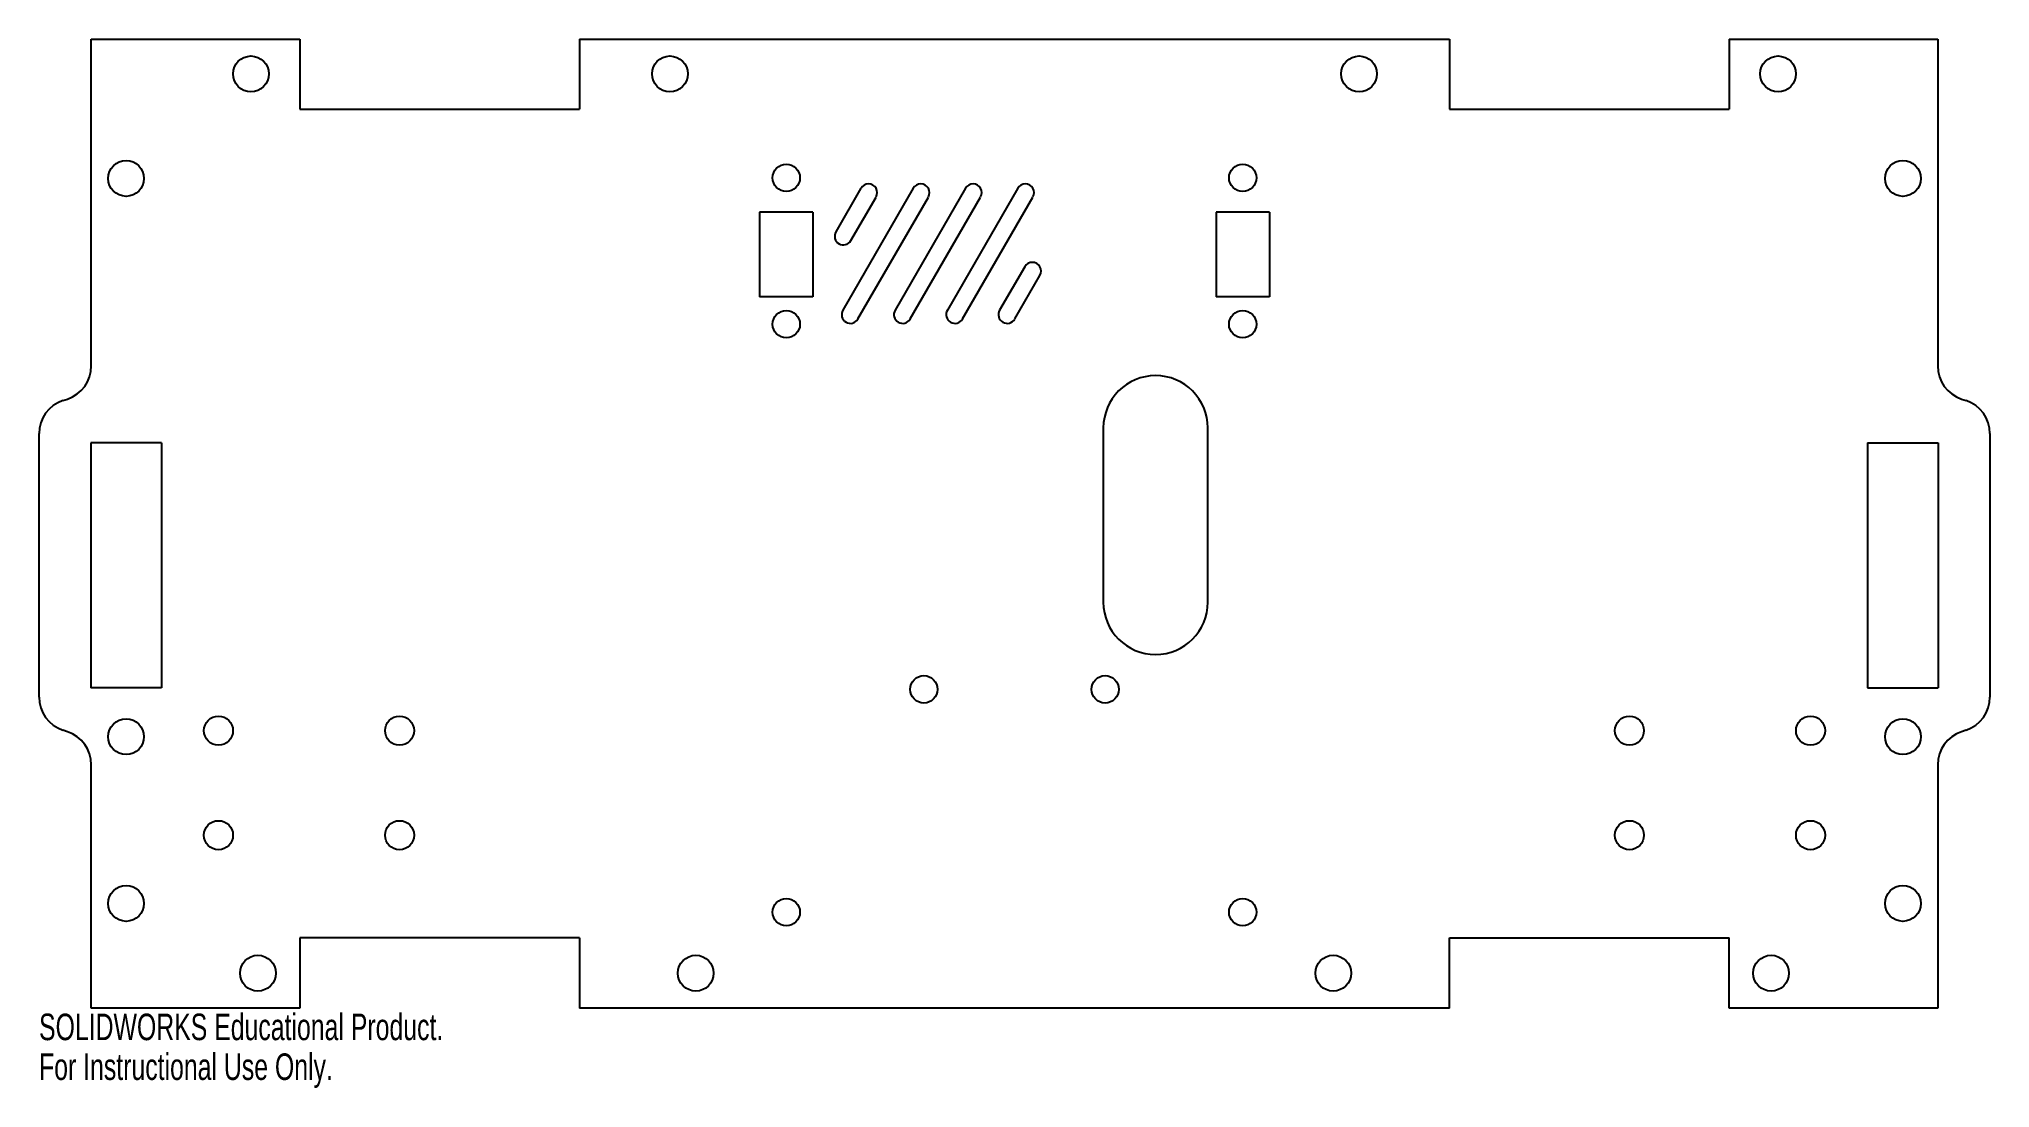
# Model space of a CAD drawing. Header units: millimetres. Extents: x -178 to 178, y -178 to 13.
import ezdxf

# ---------------------------------------------------------------- set-up
doc = ezdxf.new("R2010")
doc.units = ezdxf.units.MM
doc.styles.add('SLDTEXTSTYLE0', font='TXT', dxfattribs={"width": 0.7})

msp = doc.modelspace()

# ---------------------------------------------------------------- linework, layer by layer
at = {"color": 7, "linetype": 'Continuous', "lineweight": 25}
for p, q in [((-168.28, 12.7), (-130.28, 12.7)), ((-168.28, -46.86), (-168.28, 12.7)), ((-130.28, 12.7), (-130.28, -0.1)), ((-79.27, 12.7), (79.27, 12.7)), ((-79.27, 12.7), (-79.27, -0.1)), ((79.27, 12.7), (79.27, -0.1)), ((130.28, 12.7), (168.28, 12.7)), ((130.28, 12.7), (130.28, -0.1)), ((168.28, 12.7), (168.28, -46.86)), ((-130.28, -0.1), (-79.27, -0.1)), ((79.27, -0.1), (130.28, -0.1)), ((-27.98, -14.49), (-32.56, -22.43)), ((-18.45, -14.49), (-31.29, -36.71)), ((-29.81, -24.01), (-25.23, -16.08)), ((-28.54, -38.3), (-15.7, -16.08)), ((-8.93, -14.49), (-21.76, -36.71)), ((-19.01, -38.3), (-6.18, -16.08)), ((0.6, -14.49), (-12.24, -36.71)), ((-9.49, -38.3), (3.35, -16.08)), ((-46.46, -18.84), (-46.46, -34.28)), ((-36.73, -18.84), (-46.46, -18.84)), ((-36.73, -18.84), (-36.73, -34.28)), ((36.73, -18.84), (36.73, -34.28)), ((46.46, -18.84), (36.73, -18.84)), ((46.46, -18.84), (46.46, -34.28)), ((1.87, -28.78), (-2.71, -36.71)), ((0.04, -38.3), (4.62, -30.36)), ((-36.73, -34.28), (-46.46, -34.28)), ((46.46, -34.28), (36.73, -34.28)), ((-173.46, -53.16), (-172.62, -52.88)), ((172.62, -52.88), (173.46, -53.16)), ((-177.8, -107.18), (-177.8, -59.19)), ((16.19, -58.15), (16.19, -89.9)), ((35.24, -89.9), (35.24, -58.15)), ((177.8, -59.19), (177.8, -107.18)), ((-168.38, -60.86), (-168.38, -105.51)), ((-155.47, -60.86), (-168.38, -60.86)), ((-155.47, -60.86), (-155.47, -105.51)), ((155.47, -60.86), (155.47, -105.51)), ((155.47, -60.86), (168.38, -60.86)), ((168.38, -60.86), (168.38, -105.51)), ((-155.47, -105.51), (-168.38, -105.51)), ((155.47, -105.51), (168.38, -105.51)), ((-172.62, -113.49), (-173.46, -113.21)), ((173.46, -113.21), (172.62, -113.49)), ((-168.28, -163.83), (-168.28, -119.51)), ((168.28, -119.51), (168.28, -163.83)), ((-130.28, -151.03), (-130.28, -163.83)), ((-79.27, -151.03), (-130.28, -151.03)), ((-79.27, -151.03), (-79.27, -163.83)), ((79.27, -163.83), (79.27, -151.03)), ((79.27, -151.03), (130.28, -151.03)), ((130.28, -163.83), (130.28, -151.03)), ((-130.28, -163.83), (-168.28, -163.83)), ((79.27, -163.83), (-79.27, -163.83)), ((168.28, -163.83), (130.28, -163.83))]:
    msp.add_line(p, q, dxfattribs=at)
for centre, radius in [((-139.17, 6.35), 3.26), ((-62.81, 6.35), 3.26), ((62.81, 6.35), 3.26), ((139.17, 6.35), 3.26), ((-161.93, -12.7), 3.26), ((-41.59, -12.59), 2.49), ((41.59, -12.59), 2.49), ((161.93, -12.7), 3.26), ((-41.59, -39.26), 2.49), ((41.59, -39.26), 2.49), ((-16.51, -105.77), 2.49), ((16.51, -105.77), 2.49), ((-161.93, -114.4), 3.26), ((-145.1, -113.3), 2.65), ((-112.08, -113.3), 2.65), ((112.08, -113.3), 2.65), ((145.1, -113.3), 2.65), ((161.93, -114.4), 3.26), ((-145.1, -132.35), 2.65), ((-112.08, -132.35), 2.65), ((112.08, -132.35), 2.65), ((145.1, -132.35), 2.65), ((-161.93, -144.78), 3.26), ((161.93, -144.78), 3.26), ((-41.59, -146.37), 2.49), ((41.59, -146.37), 2.49), ((-137.9, -157.48), 3.26), ((-58.1, -157.48), 3.26), ((58.1, -157.48), 3.26), ((137.9, -157.48), 3.26)]:
    msp.add_circle(centre, radius, dxfattribs=at)
for centre, radius, start, end in [((-26.6, -15.28), 1.59, 330, 150), ((-17.08, -15.28), 1.59, 330, 150), ((-7.55, -15.28), 1.59, 330, 150), ((1.97, -15.28), 1.59, 330, 150), ((-31.19, -23.22), 1.59, 150, 330), ((3.25, -29.57), 1.59, 330, 150), ((-29.91, -37.51), 1.59, 150, 330), ((-20.39, -37.51), 1.59, 150, 330), ((-10.86, -37.51), 1.59, 150, 330), ((-1.34, -37.51), 1.59, 150, 330), ((-174.62, -46.86), 6.35, 288.4349, 0), ((25.72, -58.15), 9.53, 0, 180), ((174.62, -46.86), 6.35, 180, 251.5651), ((-171.45, -59.19), 6.35, 108.4349, 180), ((171.45, -59.19), 6.35, 0, 71.5651), ((25.72, -89.9), 9.53, 180, 0), ((-171.45, -107.18), 6.35, 180, 251.5651), ((171.45, -107.18), 6.35, 288.4349, 0), ((-174.62, -119.51), 6.35, 0, 71.5651), ((174.62, -119.51), 6.35, 108.4349, 180)]:
    msp.add_arc(centre, radius, start, end, dxfattribs=at)

# ---------------------------------------------------------------- texts
at = {"color": 7, "linetype": 'Continuous', "char_height": 4.8336, "attachment_point": 1, "style": 'SLDTEXTSTYLE0'}
for s, insert in [('SOLIDWORKS Educational Product.', (-177.8, -164.85)), ('For Instructional Use Only.', (-177.8, -172.1))]:
    msp.add_mtext(s, dxfattribs=dict(at, insert=insert))

doc.saveas('drawing.dxf')
